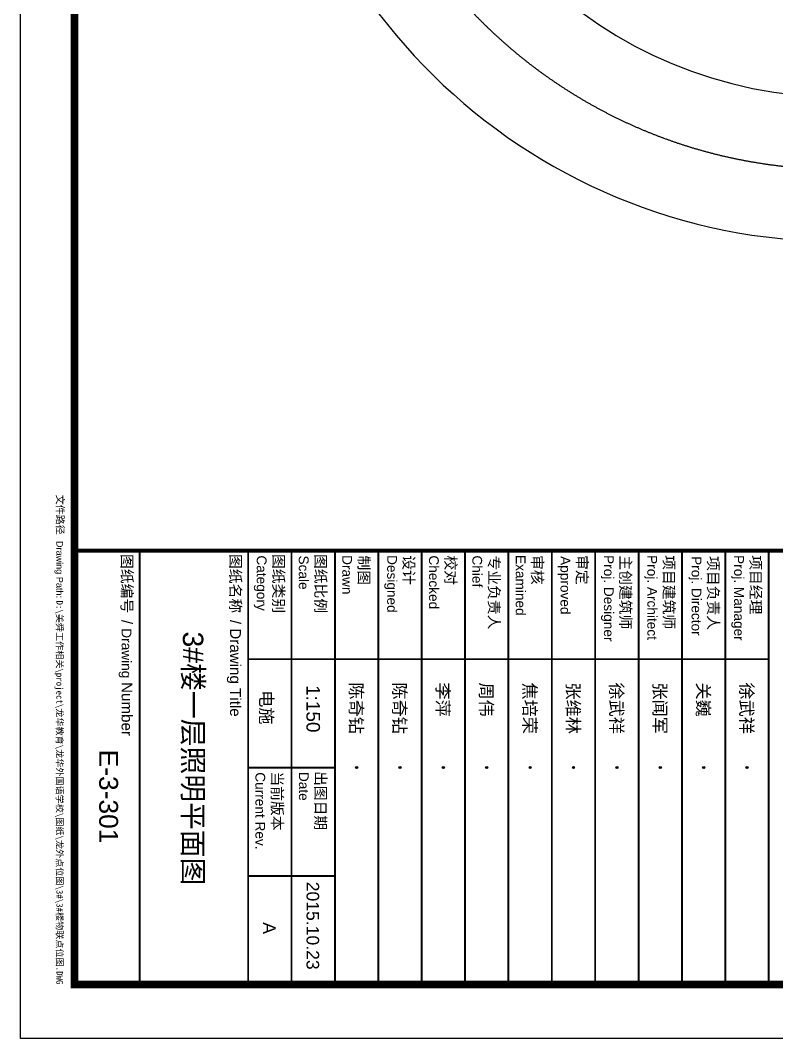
# Model space of a CAD drawing. Header units: millimetres. Extents: x 129492 to 2683129, y 513162 to 1188265.
# Drawn here: x 143209 to 164127, y 513401 to 541575 of the extents above; entities that cross this region are included whole.
import ezdxf

# ---------------------------------------------------------------- set-up
doc = ezdxf.new("R2010")
doc.units = ezdxf.units.MM
doc.header["$LTSCALE"] = 1000
doc.linetypes.add('3#_t8$0$ACAD_ISO04W100', pattern=[30.5, 24, -3, 0.5, -3])
for name, color, linetype in [('3#_t8$0$G-0-XREF', 252, 'Continuous'), ('3#_t8$0$ROAD', 60, 'Continuous'), ('3#_t8$0$ROAD-CENT', 60, '3#_t8$0$ACAD_ISO04W100'), ('G-0-XREF', 2, 'Continuous'), ('图框A0+0.00$0$G-ANNO-TEXT', 33, 'Continuous'), ('图框A1+0.00$0$G-ANNO-TEXT', 33, 'Continuous'), ('图框A1+0.00$0$G-BORD', 3, 'Continuous')]:
    doc.layers.add(name, color=color, linetype=linetype)
doc.layers.get('3#_t8$0$G-0-XREF').off()
doc.styles.add('图框A0+0.00$0$CCDI_T_G01', font='arial.ttf')
doc.styles.add('图框A1+0.00$0$CCDI_T_G01', font='arial.ttf')

# ---------------------------------------------------------------- blocks, each defined once
blk = doc.blocks.new('图框A1+0.00')
at = {"layer": '图框A1+0.00$0$G-BORD'}
for points in [[(790.8, 134, 1), (791.2, 134, 1)], [(790.8, 126, 1), (791.2, 126, 1)], [(790.8, 118, 1), (791.2, 118, 1)], [(790.8, 110, 1), (791.2, 110, 1)], [(790.8, 102, 1), (791.2, 102, 1)], [(790.8, 94, 1), (791.2, 94, 1)], [(790.8, 86, 1), (791.2, 86, 1)], [(790.8, 78, 1), (791.2, 78, 1)], [(790.8, 70, 1), (791.2, 70, 1)], [(790.8, 62, 1), (791.2, 62, 1)]]:
    blk.add_hatch(color=256, dxfattribs=at).paths.add_polyline_path(points)
blk.add_line((751, 96), (751, 116), dxfattribs=at)
blk.add_lwpolyline([(0, 594), (841, 594), (841, 0), (0, 0)], close=True, dxfattribs=at)
at = {"layer": '图框A1+0.00$0$G-BORD', "const_width": 1.4}
blk.add_lwpolyline([(33, 584), (831, 584), (831, 10), (33, 10)], close=True, dxfattribs=at)
at = {"layer": '图框A1+0.00$0$G-BORD'}
for points, const_width in [([(751, 10), (751, 584)], 0.7), ([(751, 138), (831, 138)], 0.35), ([(771, 42), (771, 138)], 0.35), ([(751, 130), (831, 130)], 0.35), ([(751, 122), (831, 122)], 0.35), ([(751, 114), (831, 114)], 0.35), ([(751, 106), (831, 106)], 0.35), ([(751, 98), (831, 98)], 0.35), ([(751, 90), (831, 90)], 0.35), ([(751, 82), (831, 82)], 0.35), ([(751, 74), (831, 74)], 0.35), ([(751, 66), (831, 66)], 0.35), ([(751, 58), (831, 58)], 0.35), ([(791, 42), (791, 58)], 0.35), ([(811, 42), (811, 58)], 0.35), ([(751, 50), (831, 50)], 0.35), ([(751, 42), (831, 42)], 0.35), ([(751, 22), (831, 22)], 0.35)]:
    blk.add_lwpolyline(points, dxfattribs=dict(at, const_width=const_width))
for centre in [(791, 134), (791, 126), (791, 118), (791, 110), (791, 102), (791, 94), (791, 86), (791, 78), (791, 70), (791, 62)]:
    blk.add_circle(centre, 0.2, dxfattribs=at)
at = {"layer": '图框A1+0.00$0$G-ANNO-TEXT', "style": '图框A1+0.00$0$CCDI_T_G01'}
for s, height, p in [('项目经理', 2, (751.84, 134.6)), ('徐武祥', 2.32, (775.3, 132.77)), ('Proj. Manager', 1.8, (751.81, 131.62)), ('关巍', 2.32, (775.3, 124.77)), ('项目建筑师', 2, (751.84, 118.6)), ('张闻军', 2.32, (775.3, 116.77)), ('Proj. Architect', 1.8, (751.81, 115.61)), ('主创建筑师', 2, (751.87, 110.6)), ('徐武祥', 2.32, (775.3, 108.77)), ('Proj. Designer', 1.8, (751.81, 107.61)), ('审定', 2, (751.8, 102.58)), ('张维林', 2.32, (775.3, 100.77)), ('Approved', 1.8, (752, 99.6)), ('审核', 2, (751.8, 94.34)), ('焦培荣', 2.32, (775.3, 92.77)), ('Examined', 1.8, (751.8, 91.35)), ('专业负责人', 2, (751.88, 86.36)), ('周伟', 2.32, (775.3, 84.77)), ('Chief', 1.8, (751.87, 83.34)), ('校对', 2, (751.88, 78.36)), ('李萍', 2.32, (775.3, 76.77)), ('Checked', 1.8, (751.87, 75.35)), ('设计', 2, (751.84, 70.63)), ('陈奇钻', 2.32, (775.3, 68.77)), ('Designed', 1.8, (751.81, 67.64)), ('制图', 2, (751.88, 62.35)), ('陈奇钻', 2.32, (775.3, 60.77)), ('Drawn', 1.8, (751.81, 59.36)), ('图纸比例', 2, (751.61, 54.37)), ('出图日期', 2, (791.64, 54.36)), ('1:150', 2.5, (775.79, 52.75)), ('2015.10.23', 2.32, (812.06, 52.77)), ('Scale', 1.8, (751.89, 51.35)), ('Date', 1.8, (791.81, 51.37)), ('图纸类别', 2, (751.61, 46.61)), ('当前版本', 2, (791.71, 46.36)), ('A', 2.32, (819.54, 44.77)), ('Category', 1.8, (751.87, 43.59)), ('电施', 2.32, (776.73, 44.22)), ('Current Rev.', 1.8, (791.87, 43.34)), ('图纸名称', 2, (751.61, 38.67)), (' / Drawing Title', 2, (762.99, 38.67)), ('图纸编号', 2, (751.61, 18.67)), (' / ', 2, (762.99, 18.67)), ('Number', 2, (775.24, 18.67)), ('Drawing ', 1.8, (765.32, 18.67))]:
    blk.add_text(s, height=height, dxfattribs=at).set_placement(p)
at = {"layer": '图框A1+0.00$0$G-ANNO-TEXT', "insert": (752, 126), "char_height": 2, "width": 19, "attachment_point": 4, "line_spacing_factor": 0.96, "style": '图框A1+0.00$0$CCDI_T_G01'}
blk.add_mtext('{\\fSimSun|b0|i0|c134|p54;项目负责人\\P\\fArial|b0|i0|c0|p39;\\H0.9x;Proj. Director}', dxfattribs=at)
at = {"layer": '图框A1+0.00$0$G-ANNO-TEXT', "insert": (831, 8), "char_height": 1.5, "width": 394, "attachment_point": 3, "style": '图框A1+0.00$0$CCDI_T_G01'}
blk.add_mtext('{\\fSimSun|b0|i0|c134|p6;\\H0.9x;文件路径}  {\\H0.8x;Drawing Path: \\fSimHei|b0|i0|c134|p2;D:\\\\美舜工作相关\\\\project\\\\龙华教育\\\\龙华外国语学校\\\\图纸\\\\龙外点位图\\\\3#\\\\3#楼物联点位图.DWG}', dxfattribs=at)
blk = doc.blocks.new('3#_t8$0$A$C5E5D5757')
at = {"layer": '3#_t8$0$ROAD', "color": 8}
for radius in [12, 16]:
    blk.add_arc((-9.695, 5.563), radius, 190.5414, 279.5903, dxfattribs=at)
at = {"layer": '3#_t8$0$ROAD-CENT', "color": 8, "linetype": '3#_t8$0$ACAD_ISO04W100', "ltscale": 0.25}
blk.add_lwpolyline([(38.864, -0.431), (-7.363, -8.242, -0.40936), (-23.459, 3.001, 0.069498), (-37.148, 43.931, 0.059721)], format="xyb", dxfattribs=at)

msp = doc.modelspace()

# ---------------------------------------------------------------- block references
at = {"layer": '3#_t8$0$G-0-XREF', "ltscale": 5, "xscale": 999.9999999999999, "yscale": 999.9999999999999, "zscale": 999.9999999999999, "rotation": 350.409659570022}
msp.add_blockref('3#_t8$0$A$C5E5D5757', (174485, 544355), dxfattribs=at)
at = {"layer": 'G-0-XREF', "xscale": 150, "yscale": 150, "zscale": 150, "rotation": 270}
msp.add_blockref('图框A1+0.00', (143209, 639551), dxfattribs=at)

# ---------------------------------------------------------------- texts
at = {"layer": '图框A0+0.00$0$G-ANNO-TEXT', "style": '图框A0+0.00$0$CCDI_T_G01'}
for s, height, p in [('3#楼一层照明平面图', 563.7, (147705, 524666)), ('E-3-301', 521.9, (145390, 521396))]:
    msp.add_text(s, height=height, rotation=270, dxfattribs=at).set_placement(p)

doc.saveas('drawing.dxf')
